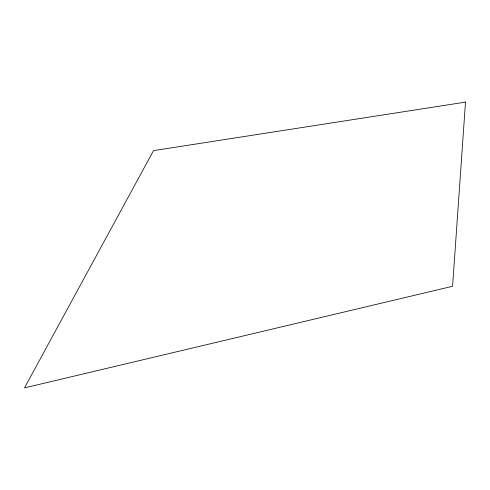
<?xml version="1.0" encoding="UTF-8"?>
<svg xmlns="http://www.w3.org/2000/svg" width="490" height="490" viewBox="0 0 490 490"><rect width="100%" height="100%" fill="white"/><g stroke="black" fill="none" stroke-linecap="round" stroke-linejoin="round"><path stroke-width="0.73" d="M465.5 102.116L452.582 286.283L24.5 387.884L153.505 150.632L465.5 102.116"/></g></svg>
